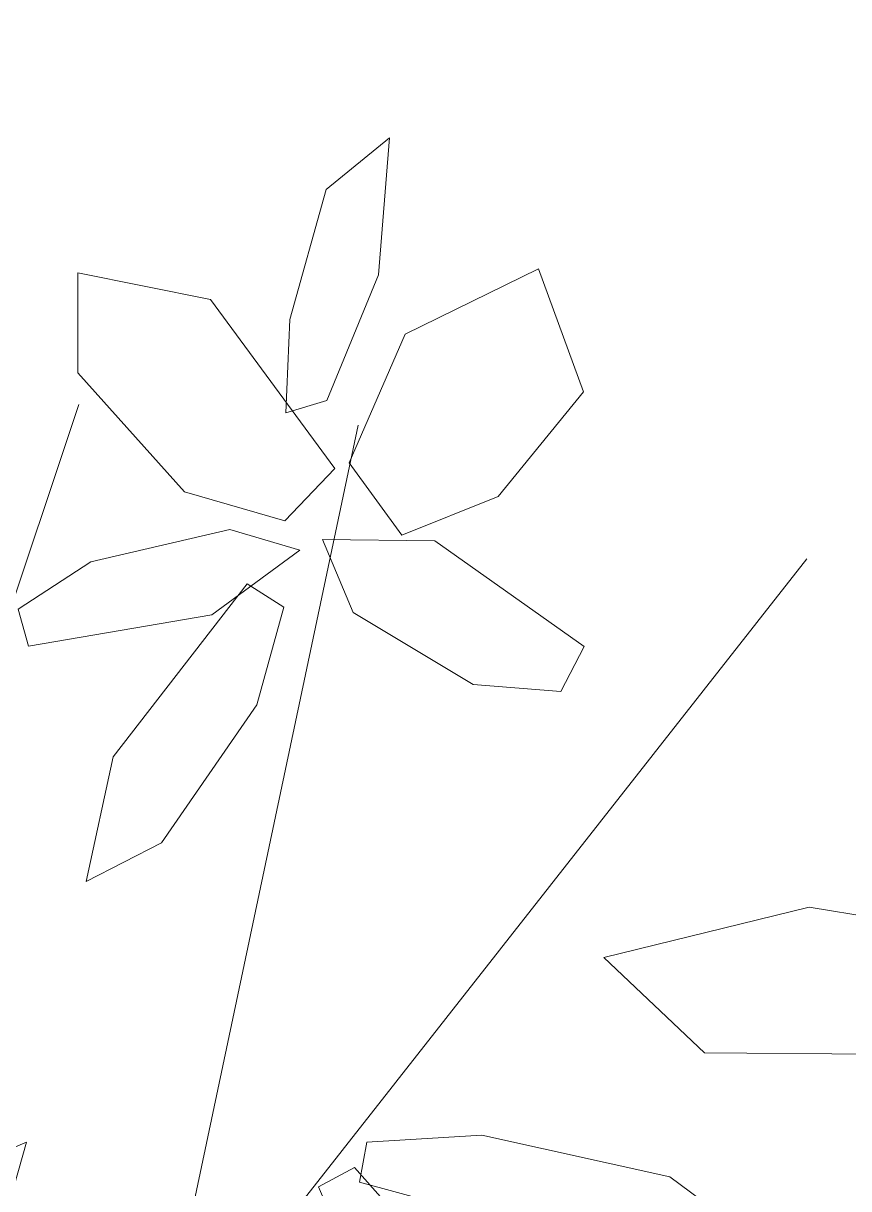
# Model space of a CAD drawing. Header units: millimetres. Extents: x 587797 to 2274247, y 1711 to 439204.
# Drawn here: x 1989878 to 1993500, y 303305 to 308419 of the extents above; entities that cross this region are included whole.
import ezdxf

# ---------------------------------------------------------------- set-up
doc = ezdxf.new("R2010")
doc.units = ezdxf.units.MM
doc.layers.add('finiture', color=7, linetype='Continuous', lineweight=20)

# ---------------------------------------------------------------- blocks, each defined once
blk = doc.blocks.new('_LEAF1', base_point=(58.75728, 29.33339))
for p, q in [((58.51443, 29.39296), (58.66564, 29.57471)), ((58.66564, 29.57471), (58.93904, 29.4846)), ((58.93904, 29.4846), (58.93904, 29.30284)), ((58.60607, 29.2112), (58.51443, 29.39296)), ((58.93904, 29.30284), (58.81685, 29.18065)), ((58.81685, 29.18065), (58.60607, 29.2112))]:
    blk.add_line(p, q)
blk = doc.blocks.new('_H6', base_point=(66.0596, 31.5756))
for p, xscale, yscale, zscale, rotation in [((65.9985, 32.1499), -0.7881173944166022, 2.57666525243954, 0.7881173944166022, 2.457547795809369), ((66.4842, 31.878), 2.089427510778918, 0.5147221043699588, 2.089427510778918, 35.45160265640038), ((65.5449, 31.7879), 1.878651928551221, 0.5452694102672915, 1.878651928551221, 336.2489556574871), ((66.4231, 31.2716), 1.848104742721105, 0.8186677980483665, 1.848104742721105, 330.9234899051576), ((65.664, 31.3938), -1.817557556891011, -0.5452694102672879, 1.817557556891011, 195.3712707835825)]:
    blk.add_blockref('_LEAF1', p, dxfattribs=dict(xscale=xscale, yscale=yscale, zscale=zscale, rotation=rotation))
blk = doc.blocks.new('_H1', base_point=(54.696, 32.0292))
for p, xscale, yscale, zscale, rotation in [((54.5448, 32.3927), -0.3940586972083011, 1.696902842596515, 0.3940586972083011, 11.88359707230165), ((54.9374, 32.2736), 0.9393259642756036, 1.696902842596522, 0.9393259642756036, 348.2808948833992), ((54.3936, 32.0292), 1.727443358692213, 0.9103097157403468, 1.727443358692213, 343.6738936354017), ((54.4547, 31.6351), -1.545687603003117, -0.485702163767499, 1.545687603003117, 43.07492863925732)]:
    blk.add_blockref('_LEAF1', p, dxfattribs=dict(xscale=xscale, yscale=yscale, zscale=zscale, rotation=rotation))
at = {"xscale": 1.515140417173015, "yscale": 0.6369113279592753, "zscale": 1.515140417173015}
blk.add_blockref('_LEAF1', (55.1512, 31.878), dxfattribs=at)
blk = doc.blocks.new('_H5', base_point=(62.2717, 31.3938))
for p, xscale, yscale, zscale, rotation in [((62.3649, 31.878), 0.8782315926153998, 2.121510394569366, 0.8782315926153998, 2.027330662343098), ((62.9377, 31.878), 2.788958066288231, 0.575816716164617, 2.788958066288231, 41.2051949766964), ((61.8166, 31.6672), -1.93821894091991, 0.5452694102672915, 1.93821894091991, 161.5649836159353), ((62.817, 31.2411), 0.5758144528974043, -1.696902842596522, 0.5758144528974043, 262.2070746669012), ((62.4245, 30.8195), 2.575127765477518, 0.7881204921510374, 2.575127765477518, 103.2233358614235)]:
    blk.add_blockref('_LEAF1', p, dxfattribs=dict(xscale=xscale, yscale=yscale, zscale=zscale, rotation=rotation))
blk = doc.blocks.new('T_48')
for p, q in [((-0.11713, 0.16562), (-0.06363, 0.44884)), ((-0.10139, 0.28646), (-0.1423, 0.43373)), ((-0.15174, 0.19583), (-0.18636, 0.41485))]:
    blk.add_line(p, q)
at = {"xscale": 0.07486891501209982, "yscale": 0.07486891501209982, "zscale": 0.07486891501209982}
blk.add_blockref('_H1', (-0.14523, 0.42207), dxfattribs=at)
for name, p, xscale, yscale, zscale, rotation in [('_H6', (0.01818, 0.41052), 0.07486891501209982, 0.07486891501209982, 0.07486891501209982, 114.4537587304385), ('_LEAF1', (-0.1425, 0.37572), -0.1360785622564728, -0.04082372913599937, 0.1360785622564728, 265.341891958817), ('_LEAF1', (-0.0569, 0.33279), 0.1564331707284501, 0.03853668548692361, 0.1564331707284501, 197.0023472828399), ('_H5', (-0.15209, 0.20881), 0.07486891501209982, 0.07486891501209982, 0.07486891501209982, 158.072261471329), ('_LEAF1', (-0.06157, 0.30359), 0.1564331707284501, 0.03853668548692361, 0.1564331707284501, 145.2915804259642)]:
    blk.add_blockref(name, p, dxfattribs=dict(xscale=xscale, yscale=yscale, zscale=zscale, rotation=rotation))

msp = doc.modelspace()

# ---------------------------------------------------------------- block references
at = {"layer": 'finiture', "xscale": 25647.68959383455, "yscale": 25647.68959383455, "zscale": 25647.68959383455, "rotation": 332.5443273503989}
msp.add_blockref('T_48', (1989457.239, 295101.42), dxfattribs=at)

doc.saveas('drawing.dxf')
